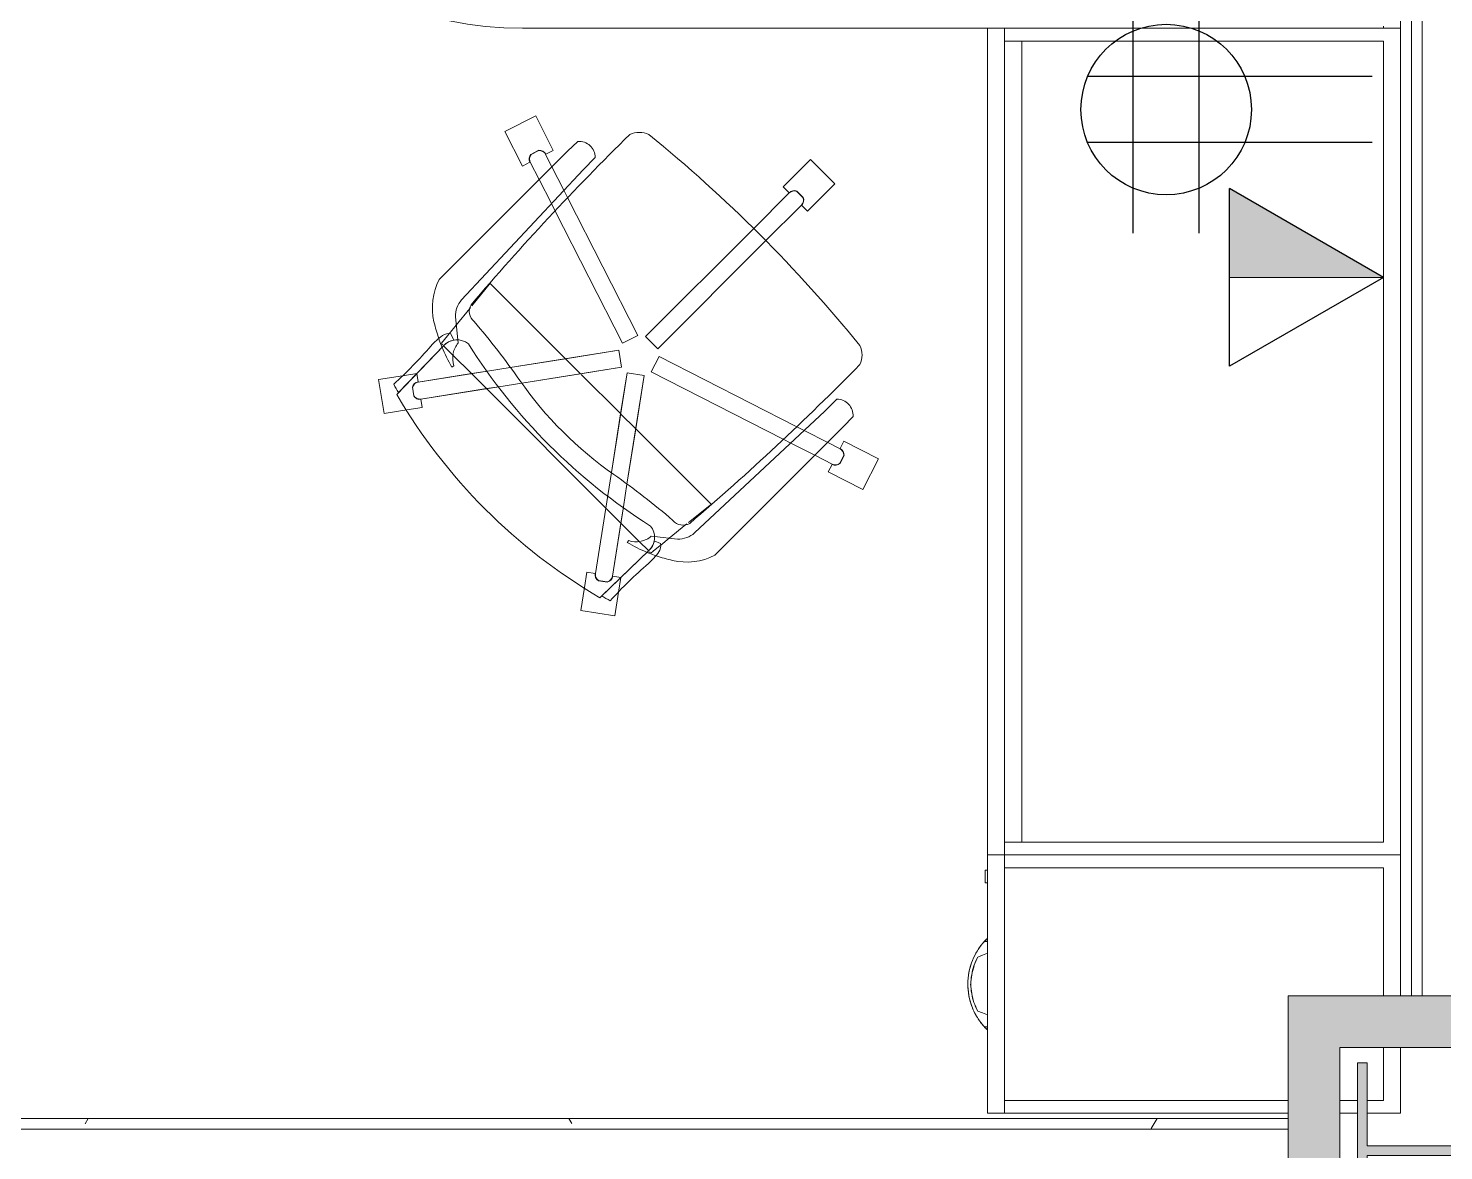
# Model space of a CAD drawing. Header units: inches. Extents: x -1180 to 2011, y -268 to 2143.
# Drawn here: x -859.7 to -777.5, y 1610.3 to 1675.5 of the extents above; entities that cross this region are included whole.
import ezdxf

# ---------------------------------------------------------------- set-up
doc = ezdxf.new("R2010")
doc.units = ezdxf.units.IN
doc.header["$MEASUREMENT"] = 0
for name, color, linetype, lineweight in [('A-ANNO-NOTE', 131, 'Continuous', 13), ('A-WALL', 113, 'Continuous', 13), ('A-WALL-PATT', 111, 'Continuous', 13), ('I-FURN', 30, 'Continuous', 9), ('I-FURN-PNLS', 30, 'Continuous', 9), ('I-WALL', 2, 'Continuous', 13), ('S-COLS', 52, 'Continuous', 13)]:
    doc.layers.add(name, color=color, linetype=linetype, lineweight=lineweight)
pattern_1 = [(0, (0, 0), (30.72, 7.68), [1.267, -21.773, 1.267, -21.773, -122.88]), (0, (0, 0), (30.72, 7.68), [-46.08, 1.267, -44.813, 1.267, -21.773, -53.76]), (0, (0, 0), (30.72, 7.68), [-115.2, 1.267, -14.093, 1.267, -37.133]), (120, (11.52, 3.84), (-22.011075, 22.7643), [1.267, -21.773, 1.267, -21.773, -122.88]), (120, (11.52, 3.84), (-22.011075, 22.7643), [-46.08, 1.267, -44.813, 1.267, -21.773, -53.76]), (120, (11.52, 3.84), (-22.011075, 22.7643), [-115.2, 1.267, -14.093, 1.267, -37.133]), (240, (15.36, 19.2), (-8.708925, -30.4443), [1.267, -21.773, 1.267, -21.773, -122.88]), (240, (15.36, 19.2), (-8.708925, -30.4443), [-46.08, 1.267, -44.813, 1.267, -21.773, -53.76]), (240, (15.36, 19.2), (-8.708925, -30.4443), [-115.2, 1.267, -14.093, 1.267, -37.133])]

# ---------------------------------------------------------------- blocks, each defined once
blk = doc.blocks.new('HP-Bearing Pile-Column - HP10X57-5580024-6TH FLOOR POWER _ SIGNAL')
at = {"layer": 'S-COLS', "lineweight": 9}
blk.add_hatch(color=7, dxfattribs=at).paths.add_polyline_path([(-5.1, 5), (-5.1, 4.435), (-0.2825, 4.435), (-0.2825, -4.435), (-5.1, -4.435), (-5.1, -5), (5.1, -5), (5.1, -4.435), (0.2825, -4.435), (0.2825, 4.435), (5.1, 4.435), (5.1, 5), (-4.9623, 5)], flags=0)
at = {"layer": 'S-COLS', "color": 8, "lineweight": 20}
for p, q in [((5.1, 5), (-5.1, 5)), ((-5.1, 5), (-5.1, 4.435)), ((5.1, 4.435), (5.1, 5)), ((-5.1, 4.435), (-0.2825, 4.435)), ((-0.2825, 4.435), (-0.2825, -4.435)), ((0.2825, -4.435), (0.2825, 4.435)), ((0.2825, 4.435), (5.1, 4.435)), ((-0.2825, -4.435), (-5.1, -4.435)), ((-5.1, -4.435), (-5.1, -5)), ((5.1, -4.435), (0.2825, -4.435)), ((5.1, -5), (5.1, -4.435)), ((-5.1, -5), (5.1, -5))]:
    blk.add_line(p, q, dxfattribs=at)
blk = doc.blocks.new('Zira Wksta 12 - Type 1-V114-6TH FLOOR POWER _ SIGNAL')
at = {"layer": 'I-FURN'}
for p, q in [((-52.013, -41.994), (-50.231, -41.086)), ((-52.013, -41.994), (-50.231, -41.086)), ((-50.231, -41.086), (-49.209, -43.091)), ((-50.231, -41.086), (-49.209, -43.091)), ((-50.991, -43.999), (-52.013, -41.994)), ((-50.991, -43.999), (-52.013, -41.994)), ((-48.386, -43.133), (-47.775, -42.563)), ((-55.839, -50.586), (-48.386, -43.133)), ((-50.046, -43.085), (-50.504, -43.319)), ((-50.046, -43.085), (-50.504, -43.319)), ((-50.493, -43.325), (-50.048, -43.098)), ((-50.493, -43.325), (-50.048, -43.098)), ((-49.655, -43.318), (-49.289, -44.036)), ((-49.655, -43.318), (-49.289, -44.036)), ((-49.209, -43.091), (-49.64, -43.31)), ((-49.209, -43.091), (-49.64, -43.31)), ((-46.768, -43.503), (-47.475, -44.21)), ((-47.475, -44.21), (-54.531, -51.764)), ((-50.561, -43.78), (-50.991, -43.999)), ((-50.561, -43.78), (-50.991, -43.999)), ((-50.032, -44.779), (-50.546, -43.772)), ((-50.032, -44.779), (-50.546, -43.772)), ((-49.289, -44.036), (-48.591, -45.405)), ((-49.289, -44.036), (-48.591, -45.405)), ((-35.858, -45.206), (-34.267, -43.615)), ((-35.858, -45.206), (-34.267, -43.615)), ((-34.267, -43.615), (-32.853, -45.029)), ((-34.267, -43.615), (-32.853, -45.029)), ((-49.318, -46.182), (-50.032, -44.779)), ((-49.318, -46.182), (-50.032, -44.779)), ((-35.517, -45.547), (-35.858, -45.206)), ((-35.517, -45.547), (-35.858, -45.206)), ((-32.853, -45.029), (-34.444, -46.62)), ((-32.853, -45.029), (-34.444, -46.62)), ((-48.591, -45.405), (-48.361, -45.856)), ((-48.591, -45.405), (-48.361, -45.856)), ((-48.361, -45.856), (-44.299, -53.83)), ((-48.361, -45.856), (-44.299, -53.83)), ((-37.604, -47.658), (-35.505, -45.559)), ((-37.604, -47.658), (-35.505, -45.559)), ((-35.063, -45.471), (-34.709, -45.824)), ((-35.063, -45.471), (-34.709, -45.824)), ((-34.697, -45.822), (-35.061, -45.459)), ((-34.697, -45.822), (-35.061, -45.459)), ((-49.098, -46.613), (-49.318, -46.182)), ((-49.098, -46.613), (-49.318, -46.182)), ((-45.19, -54.284), (-49.098, -46.613)), ((-45.19, -54.284), (-49.098, -46.613)), ((-34.798, -46.266), (-36.897, -48.366)), ((-34.798, -46.266), (-36.897, -48.366)), ((-34.444, -46.62), (-34.786, -46.278)), ((-34.444, -46.62), (-34.786, -46.278)), ((-43.847, -53.902), (-37.604, -47.658)), ((-43.847, -53.902), (-37.604, -47.658)), ((-36.897, -48.366), (-43.14, -54.609)), ((-36.897, -48.366), (-43.14, -54.609)), ((-53.941, -52.12), (-52.927, -50.867)), ((-52.927, -50.867), (-52.879, -50.808)), ((-52.876, -50.811), (-48.503, -55.184)), ((-54.842, -53.233), (-54.058, -52.265)), ((-54.058, -52.265), (-54.01, -52.205)), ((-55.248, -53.734), (-54.842, -53.233)), ((-54.894, -52.75), (-54.75, -54.098)), ((-55.711, -54.305), (-55.605, -54.174)), ((-55.598, -54.166), (-55.277, -53.769)), ((-55.158, -53.744), (-54.99, -54.106)), ((-54.75, -54.098), (-54.734, -54.257)), ((-44.299, -53.83), (-45.19, -54.284)), ((-44.299, -53.83), (-45.19, -54.284)), ((-43.14, -54.609), (-43.847, -53.902)), ((-43.14, -54.609), (-43.847, -53.902)), ((-58.298, -57.263), (-55.563, -54.413)), ((-55.563, -54.413), (-58.195, -57.155)), ((-55.629, -54.387), (-55.681, -54.335)), ((-55.033, -54.983), (-55.569, -54.447)), ((-53.967, -56.049), (-55.033, -54.983)), ((-51.71, -55.691), (-45.397, -54.692)), ((-48.503, -55.184), (-45.397, -54.692)), ((-45.397, -54.692), (-45.241, -55.679)), ((-45.397, -54.692), (-45.241, -55.679)), ((-43.522, -55.951), (-43.068, -55.06)), ((-43.522, -55.951), (-43.068, -55.06)), ((-43.068, -55.06), (-35.095, -59.123)), ((-43.068, -55.06), (-35.095, -59.123)), ((-54.986, -55.591), (-55.102, -55.672)), ((-53.02, -55.899), (-51.71, -55.691)), ((-53.02, -55.899), (-51.71, -55.691)), ((-51.71, -55.691), (-48.503, -55.184)), ((-45.241, -55.679), (-51.034, -56.597)), ((-48.503, -55.184), (-47.629, -56.058)), ((-45.241, -55.679), (-47.629, -56.058)), ((-59.35, -56.395), (-57.972, -56.177)), ((-59.35, -56.395), (-57.972, -56.177)), ((-59.037, -58.371), (-59.35, -56.395)), ((-59.037, -58.371), (-59.35, -56.395)), ((-57.972, -56.177), (-57.128, -56.043)), ((-57.972, -56.177), (-57.128, -56.043)), ((-57.128, -56.044), (-57.052, -56.52)), ((-57.128, -56.044), (-57.052, -56.52)), ((-57.05, -56.537), (-53.02, -55.899)), ((-57.05, -56.537), (-53.967, -56.049)), ((-53.967, -56.049), (-53.02, -55.899)), ((-53.093, -56.923), (-53.967, -56.049)), ((-51.034, -56.597), (-52.373, -56.809)), ((-51.034, -56.597), (-52.373, -56.809)), ((-47.629, -56.058), (-51.034, -56.597)), ((-47.593, -56.094), (-45.332, -58.354)), ((-45.835, -61.796), (-44.917, -56.003)), ((-45.296, -58.391), (-44.917, -56.003)), ((-43.93, -56.159), (-44.93, -62.472)), ((-44.917, -56.003), (-43.93, -56.159)), ((-44.917, -56.003), (-43.93, -56.159)), ((-43.93, -56.159), (-44.422, -59.265)), ((-35.851, -59.86), (-43.522, -55.951)), ((-35.851, -59.86), (-43.522, -55.951)), ((-57.392, -56.837), (-57.312, -57.345)), ((-57.392, -56.837), (-57.312, -57.345)), ((-57.303, -57.337), (-57.381, -56.843)), ((-57.303, -57.337), (-57.381, -56.843)), ((-52.373, -56.809), (-56.893, -57.525)), ((-53.093, -56.923), (-56.893, -57.525)), ((-52.373, -56.809), (-53.093, -56.923)), ((-46.161, -63.855), (-53.093, -56.923)), ((-33.448, -58.237), (-32.741, -57.53)), ((-57.709, -58.16), (-59.037, -58.371)), ((-57.709, -58.16), (-59.037, -58.371)), ((-56.815, -58.019), (-57.709, -58.16)), ((-56.815, -58.019), (-57.709, -58.16)), ((-56.891, -57.542), (-56.815, -58.019)), ((-56.891, -57.542), (-56.815, -58.019)), ((-41.002, -65.293), (-33.448, -58.237)), ((-45.835, -61.796), (-45.296, -58.391)), ((-45.296, -58.391), (-44.422, -59.265)), ((-32.372, -59.148), (-39.824, -66.601)), ((-35.095, -59.123), (-34.643, -59.353)), ((-35.095, -59.123), (-34.643, -59.353)), ((-31.802, -58.537), (-32.372, -59.148)), ((-44.422, -59.265), (-44.93, -62.472)), ((-44.422, -59.265), (-40.049, -63.638)), ((-35.421, -60.079), (-35.851, -59.86)), ((-35.421, -60.079), (-35.851, -59.86)), ((-34.643, -59.353), (-33.274, -60.051)), ((-34.643, -59.353), (-33.274, -60.051)), ((-32.549, -60.401), (-32.329, -59.971)), ((-32.549, -60.401), (-32.329, -59.971)), ((-32.329, -59.971), (-30.325, -60.992)), ((-32.329, -59.971), (-30.325, -60.992)), ((-34.018, -60.794), (-35.421, -60.079)), ((-34.018, -60.794), (-35.421, -60.079)), ((-33.01, -61.308), (-34.018, -60.794)), ((-33.01, -61.308), (-34.018, -60.794)), ((-33.274, -60.051), (-32.556, -60.416)), ((-33.274, -60.051), (-32.556, -60.416)), ((-32.336, -60.809), (-32.563, -61.255)), ((-32.336, -60.809), (-32.563, -61.255)), ((-32.557, -61.266), (-32.323, -60.808)), ((-32.557, -61.266), (-32.323, -60.808)), ((-33.237, -61.753), (-33.018, -61.323)), ((-33.237, -61.753), (-33.018, -61.323)), ((-30.325, -60.992), (-31.233, -62.774)), ((-30.325, -60.992), (-31.233, -62.774)), ((-46.047, -63.134), (-45.835, -61.796)), ((-46.047, -63.134), (-45.835, -61.796)), ((-31.233, -62.774), (-33.237, -61.753)), ((-31.233, -62.774), (-33.237, -61.753)), ((-46.763, -67.655), (-46.047, -63.134)), ((-46.161, -63.855), (-46.047, -63.134)), ((-44.93, -62.472), (-45.137, -63.781)), ((-44.93, -62.472), (-45.137, -63.781)), ((-46.763, -67.655), (-46.161, -63.855)), ((-45.287, -64.729), (-46.161, -63.855)), ((-45.137, -63.781), (-45.775, -67.812)), ((-45.137, -63.781), (-45.287, -64.729)), ((-40.105, -63.688), (-41.358, -64.703)), ((-40.046, -63.641), (-40.105, -63.688)), ((-45.287, -64.729), (-45.775, -67.812)), ((-44.221, -65.795), (-45.287, -64.729)), ((-41.503, -64.82), (-42.471, -65.604)), ((-41.444, -64.772), (-41.503, -64.82)), ((-44.911, -65.864), (-44.829, -65.748)), ((-43.495, -65.495), (-43.337, -65.512)), ((-43.344, -65.751), (-42.982, -65.92)), ((-43.337, -65.512), (-41.988, -65.655)), ((-42.471, -65.604), (-42.972, -66.01)), ((-43.651, -66.325), (-46.501, -69.06)), ((-46.394, -68.957), (-43.651, -66.325)), ((-43.686, -66.33), (-44.221, -65.795)), ((-43.573, -66.443), (-43.625, -66.391)), ((-43.412, -66.366), (-43.543, -66.473)), ((-43.008, -66.039), (-43.404, -66.36)), ((-47.399, -68.471), (-47.257, -67.577)), ((-47.399, -68.471), (-47.257, -67.577)), ((-47.257, -67.577), (-46.78, -67.652)), ((-47.257, -67.577), (-46.78, -67.652)), ((-46.583, -68.074), (-46.075, -68.154)), ((-46.583, -68.074), (-46.075, -68.154)), ((-46.081, -68.143), (-46.575, -68.065)), ((-46.081, -68.143), (-46.575, -68.065)), ((-45.759, -67.814), (-45.282, -67.89)), ((-45.759, -67.814), (-45.282, -67.89)), ((-45.281, -67.89), (-45.415, -68.734)), ((-45.281, -67.89), (-45.415, -68.734)), ((-47.609, -69.799), (-47.399, -68.471)), ((-47.609, -69.799), (-47.399, -68.471)), ((-45.415, -68.734), (-45.633, -70.112)), ((-45.415, -68.734), (-45.633, -70.112)), ((-45.633, -70.112), (-47.609, -69.799)), ((-45.633, -70.112), (-47.609, -69.799)), ((-24.173, -89.02), (-24, -89.02)), ((-24.173, -89.02), (-24, -89.02)), ((-24.173, -89.02), (-24, -89.02)), ((-24, -89.013), (-24.167, -89.013)), ((-24, -89.013), (-24.167, -89.013)), ((-24, -89.013), (-24.167, -89.013)), ((-24, -88.859), (-24, -88.843)), ((-24, -88.843), (-24, -88.846)), ((-24, -88.896), (-24, -88.843)), ((-24, -88.843), (-24, -88.886)), ((-24, -88.859), (-24, -88.843)), ((-24, -88.843), (-24, -88.886)), ((-24, -88.846), (-24, -88.886)), ((-24, -88.896), (-24, -88.859)), ((-24, -88.896), (-24, -88.859)), ((-24, -88.886), (-24, -88.952)), ((-24, -88.886), (-24, -88.918)), ((-24, -88.886), (-24, -88.988)), ((-24, -88.988), (-24, -88.896)), ((-24, -88.988), (-24, -88.896)), ((-24, -88.988), (-24, -88.896)), ((-24, -88.918), (-24, -88.952)), ((-24, -88.952), (-24, -88.988)), ((-24, -88.952), (-24, -88.988)), ((-24, -89.02), (-24, -88.988)), ((-24, -88.988), (-24, -89.013)), ((-24, -89.02), (-24, -88.988)), ((-24, -88.988), (-24, -89.013)), ((-24, -89.02), (-24, -88.988)), ((-24, -88.988), (-24, -89.013)), ((-24, -89.02), (-24, -89.709)), ((-24, -89.361), (-24, -89.02)), ((-24, -89.02), (-24, -89.364)), ((-24, -89.361), (-24, -89.02)), ((-24, -89.02), (-24, -89.709)), ((-24, -89.361), (-24, -89.02)), ((-24, -89.709), (-24, -89.364)), ((-24, -89.364), (-24, -89.709)), ((-24, -89.709), (-24, -89.364)), ((-24, -89.709), (-24, -89.364)), ((-24.561, -89.941), (-24.281, -89.825)), ((-24.561, -89.941), (-24.281, -89.825)), ((-24.561, -89.941), (-24.281, -89.825)), ((-24.281, -89.825), (-24, -89.709)), ((-24.281, -89.825), (-24, -89.709)), ((-24.281, -89.825), (-24, -89.709)), ((-24.281, -93.175), (-24.561, -93.059)), ((-24.281, -93.175), (-24.561, -93.059)), ((-24.281, -93.175), (-24.561, -93.059)), ((-24, -93.291), (-24.281, -93.175)), ((-24, -93.291), (-24.281, -93.175)), ((-24, -93.291), (-24.281, -93.175)), ((-24, -93.636), (-24, -93.291)), ((-24, -93.291), (-24, -93.636)), ((-24, -93.636), (-24, -93.291)), ((-24, -93.291), (-24, -93.636)), ((-24, -93.636), (-24, -93.291)), ((-24, -93.291), (-24, -93.98)), ((-24, -93.636), (-24, -93.98)), ((-24, -93.636), (-24, -93.98)), ((-24, -93.98), (-24, -93.639)), ((-24, -93.98), (-24, -93.639)), ((-24, -93.98), (-24, -93.639)), ((-24, -93.98), (-24.173, -93.98)), ((-24, -93.98), (-24.173, -93.98)), ((-24, -93.98), (-24.173, -93.98)), ((-24.167, -93.987), (-24, -93.987)), ((-24.167, -93.987), (-24, -93.987)), ((-24.167, -93.987), (-24, -93.987)), ((-24, -94.012), (-24, -93.98)), ((-24, -94.012), (-24, -93.98)), ((-24, -94.012), (-24, -93.98)), ((-24, -93.987), (-24, -94.012)), ((-24, -93.987), (-24, -94.012)), ((-24, -93.987), (-24, -94.012)), ((-24, -94.012), (-24, -94.048)), ((-24, -94.104), (-24, -94.012)), ((-24, -94.012), (-24, -94.082)), ((-24, -94.104), (-24, -94.012)), ((-24, -94.012), (-24, -94.048)), ((-24, -94.104), (-24, -94.012)), ((-24, -94.048), (-24, -94.082)), ((-24, -94.048), (-24, -94.114)), ((-24, -94.082), (-24, -94.114)), ((-24, -94.082), (-24, -94.114)), ((-24, -94.157), (-24, -94.104)), ((-24, -94.141), (-24, -94.104)), ((-24, -94.157), (-24, -94.104)), ((-24, -94.114), (-24, -94.157)), ((-24, -94.114), (-24, -94.157)), ((-24, -94.114), (-24, -94.157)), ((-24, -94.157), (-24, -94.141))]:
    blk.add_line(p, q, dxfattribs=at)
at = {"layer": 'I-FURN', "flags": 128}
for points in [[(-24, -89.709), (-24.281, -89.825), (-24.561, -89.941)], [(-24, -89.709), (-24.281, -89.825), (-24.561, -89.941)], [(-24, -89.709), (-24.281, -89.825), (-24.561, -89.941)], [(-24.561, -93.059), (-24.281, -93.175), (-24, -93.291)], [(-24.561, -93.059), (-24.281, -93.175), (-24, -93.291)], [(-24.561, -93.059), (-24.281, -93.175), (-24, -93.291)]]:
    blk.add_lwpolyline(points, dxfattribs=at)
at = {"layer": 'I-FURN'}
for centre, radius, start, end in [((62.792, -151.709), 153.519, 134.47495, 139.52132), ((-47.723, -43.518), 0.956, 0.89014, 93.10986), ((-44.209, -43.355), 1.314, 65.04325, 114.95675), ((-97.293, -108.055), 84.963, 39.14745, 50.85255), ((-50.201, -43.59), 0.407, 138.16515, 207.83485), ((-50.201, -43.59), 0.407, 138.16515, 207.83485), ((-50.184, -43.588), 0.406, 139.61986, 207), ((-50.184, -43.588), 0.406, 153.09589, 193.52397), ((-50.184, -43.588), 0.406, 139.61986, 153.09589), ((-50.017, -43.503), 0.406, 40.47603, 94.38014), ((-50.017, -43.503), 0.406, 27, 94.38014), ((-50.005, -43.49), 0.407, 26.16515, 95.83485), ((-50.005, -43.49), 0.407, 26.16515, 95.83485), ((-50.017, -43.503), 0.406, 27, 40.47603), ((-50.184, -43.588), 0.406, 193.52397, 207), ((-35.225, -45.831), 0.407, 66.16515, 135.83485), ((-35.225, -45.831), 0.407, 66.16515, 135.83485), ((-35.217, -45.847), 0.406, 67.61986, 135), ((-35.217, -45.847), 0.406, 121.52397, 135), ((-35.217, -45.847), 0.406, 81.09589, 121.52397), ((-35.217, -45.847), 0.406, 67.61986, 81.09589), ((-35.085, -45.979), 0.406, 315, 22.38014), ((-35.085, -45.979), 0.406, 315, 8.90411), ((-35.069, -45.987), 0.407, 314.16515, 23.83485), ((-35.069, -45.987), 0.407, 314.16515, 23.83485), ((-35.085, -45.979), 0.406, 8.90411, 22.38014), ((-52.596, -52.226), 3.634, 153.17893, 193.04781), ((-53.509, -52.699), 1.385, 137.80127, 182.10784), ((-53.326, -52.44), 0.763, 149.23375, 230.76625), ((-46.772, -50.876), 9.612, 193.04781, 198.99641), ((-86.254, -81.008), 42.842, 34.97666, 40.76994), ((-53.494, -56.9), 3.739, 125.09358, 139.01435), ((-46.772, -50.876), 9.612, 198.99641, 201.49061), ((-55.291, -54.343), 0.613, 77.54268, 125.09358), ((-54.803, -55.143), 1.054, 50.95537, 136.17861), ((-54.803, -55.143), 1.054, 100.20015, 136.17861), ((-76.847, -36.61), 27.198, 312.48818, 319.01435), ((-46.772, -50.876), 9.612, 201.63933, 202.07299), ((-46.772, -50.876), 9.612, 202.2631, 209.93341), ((-53.671, -55.165), 1.382, 169.01874, 197.94966), ((-53.671, -55.165), 1.382, 140.08783, 167.4248), ((-25.52, -36.282), 33.832, 212.22846, 237.77154), ((-32.593, -54.971), 1.314, 335.04325, 24.95675), ((-140.947, 52.03), 153.519, 310.47868, 315.52505), ((-29.596, -40.361), 33.165, 209.44776, 210.42343), ((-56.995, -56.923), 0.407, 98.16515, 167.83485), ((-56.995, -56.923), 0.407, 98.16515, 167.83485), ((-56.986, -56.938), 0.406, 99, 166.38014), ((-56.986, -56.938), 0.406, 99, 166.38014), ((-32.965, -43.727), 22.194, 214.97666, 235.02334), ((-29.906, -40.669), 32.885, 210.30403, 239.69254), ((-56.96, -57.141), 0.407, 210.16515, 279.83485), ((-56.96, -57.141), 0.407, 210.16515, 279.83485), ((-56.957, -57.124), 0.406, 211.61986, 252.04795), ((-56.957, -57.124), 0.406, 211.61986, 279), ((-56.957, -57.124), 0.406, 252.04795, 279), ((-32.756, -58.485), 0.956, 356.89014, 89.10986), ((-32.741, -60.778), 0.406, 30.34108, 63), ((-32.741, -60.778), 0.406, 355.61986, 63), ((-32.728, -60.766), 0.407, 354.16515, 63.83485), ((-32.728, -60.766), 0.407, 354.16515, 63.83485), ((-32.741, -60.778), 0.406, 355.61986, 30.34108), ((-32.828, -60.963), 0.407, 242.16515, 311.83485), ((-32.828, -60.963), 0.407, 242.16515, 311.83485), ((-32.826, -60.946), 0.406, 243, 310.38014), ((-32.826, -60.946), 0.406, 243, 296.90411), ((-32.826, -60.946), 0.406, 296.90411, 310.38014), ((-70.246, -97.016), 42.842, 49.23006, 55.02334), ((-44.381, -65.565), 1.054, 313.82139, 39.04463), ((-41.678, -64.088), 0.763, 219.23375, 300.76625), ((-44.403, -64.433), 1.382, 252.05034, 280.98126), ((-44.403, -64.433), 1.382, 282.5752, 309.91217), ((-44.381, -65.565), 1.054, 313.82139, 349.79985), ((-41.937, -64.271), 1.385, 267.89216, 312.19873), ((-40.114, -57.534), 9.612, 240.06659, 247.7369), ((-40.114, -57.534), 9.612, 247.92701, 248.36067), ((-46.139, -64.255), 3.739, 310.98565, 324.90642), ((-40.114, -57.534), 9.612, 248.50939, 251.00359), ((-43.581, -66.052), 0.613, 324.90642, 12.45732), ((-25.848, -87.609), 27.198, 130.98565, 137.51182), ((-40.114, -57.534), 9.612, 251.00359, 256.95219), ((-41.464, -63.358), 3.634, 256.95219, 296.82107), ((-46.379, -67.722), 0.407, 170.16515, 239.83485), ((-46.379, -67.722), 0.407, 170.16515, 239.83485), ((-46.362, -67.719), 0.406, 171, 211.42808), ((-46.362, -67.719), 0.406, 171, 238.38014), ((-46.362, -67.719), 0.406, 211.42808, 238.38014), ((-46.177, -67.748), 0.406, 283.61986, 351), ((-46.177, -67.748), 0.406, 283.61986, 351), ((-46.161, -67.756), 0.407, 282.16515, 351.83485), ((-46.161, -67.756), 0.407, 282.16515, 351.83485), ((-29.599, -40.358), 33.165, 239.57657, 240.55224), ((-21.447, -91.5), 3.685, 137.02895, 137.70289), ((-21.447, -91.5), 3.685, 137.02895, 137.70289), ((-21.447, -91.5), 3.685, 137.02895, 137.70289), ((-21.447, -91.5), 3.685, 137.03852, 137.56704), ((-21.447, -91.5), 3.685, 137.03852, 137.56704), ((-21.447, -91.5), 3.685, 137.03852, 137.56704), ((-21.447, -91.5), 3.685, 222.29711, 222.97105), ((-21.447, -91.5), 3.685, 222.29711, 222.97105), ((-21.447, -91.5), 3.685, 222.29711, 222.97105), ((-21.447, -91.5), 3.685, 222.43296, 222.96148), ((-21.447, -91.5), 3.685, 222.43296, 222.96148), ((-21.447, -91.5), 3.685, 222.43296, 222.96148)]:
    blk.add_arc(centre, radius, start, end, dxfattribs=at)
for points, knots in [([(-24.173, -93.98), (-24.325, -93.813), (-24.599, -93.45), (-24.903, -92.839), (-25.09, -92.181), (-25.174, -91.273), (-25.004, -90.364), (-24.598, -89.55), (-24.325, -89.187), (-24.173, -89.02)], [0, 0, 0, 0, 0.125, 0.25, 0.375, 0.5, 0.75, 0.875, 1, 1, 1, 1]), ([(-25.132, -91.5), (-25.132, -91.046), (-25.004, -90.364), (-24.598, -89.55), (-24.325, -89.187), (-24.173, -89.02)], [0.5, 0.5, 0.5, 0.5, 0.75, 0.875, 1, 1, 1, 1]), ([(-24.173, -93.98), (-24.325, -93.813), (-24.599, -93.45), (-24.903, -92.839), (-25.09, -92.181), (-25.174, -91.273), (-25.004, -90.364), (-24.598, -89.55), (-24.325, -89.187), (-24.173, -89.02)], [0, 0, 0, 0, 0.125, 0.25, 0.375, 0.5, 0.75, 0.875, 1, 1, 1, 1]), ([(-24, -88.843), (-24.001, -88.843), (-24.002, -88.844), (-24.004, -88.847), (-24.007, -88.849), (-24.009, -88.851), (-24.012, -88.855), (-24.016, -88.858), (-24.019, -88.861), (-24.023, -88.865), (-24.027, -88.869), (-24.032, -88.873), (-24.041, -88.882), (-24.048, -88.89), (-24.055, -88.896)], [0, 0, 0, 0, 0.125, 0.1875, 0.25, 0.3125, 0.375, 0.4375, 0.5, 0.5625, 0.625, 0.6875, 0.75, 1, 1, 1, 1]), ([(-24, -88.843), (-24.001, -88.843), (-24.002, -88.844), (-24.004, -88.847), (-24.007, -88.849), (-24.009, -88.851), (-24.012, -88.855), (-24.016, -88.858), (-24.019, -88.861), (-24.023, -88.865), (-24.027, -88.869), (-24.032, -88.873), (-24.041, -88.882), (-24.048, -88.89), (-24.055, -88.896)], [0, 0, 0, 0, 0.125, 0.1875, 0.25, 0.3125, 0.375, 0.4375, 0.5, 0.5625, 0.625, 0.6875, 0.75, 1, 1, 1, 1]), ([(-24, -88.843), (-24.001, -88.843), (-24.002, -88.844), (-24.004, -88.847), (-24.007, -88.849), (-24.009, -88.851), (-24.012, -88.855), (-24.016, -88.858), (-24.019, -88.861), (-24.023, -88.865), (-24.027, -88.869), (-24.032, -88.873), (-24.041, -88.882), (-24.048, -88.89), (-24.055, -88.896)], [0, 0, 0, 0, 0.125, 0.1875, 0.25, 0.3125, 0.375, 0.4375, 0.5, 0.5625, 0.625, 0.6875, 0.75, 1, 1, 1, 1]), ([(-24.045, -88.886), (-24.039, -88.881), (-24.031, -88.873), (-24.021, -88.863), (-24.016, -88.858), (-24.012, -88.854), (-24.009, -88.851), (-24.007, -88.849), (-24.004, -88.847), (-24.003, -88.845), (-24.001, -88.844), (-24, -88.843), (-24, -88.843)], [0, 0, 0, 0, 0.25, 0.375, 0.5, 0.5625, 0.625, 0.6875, 0.75, 0.8125, 0.875, 1, 1, 1, 1]), ([(-24.045, -88.886), (-24.039, -88.881), (-24.031, -88.873), (-24.021, -88.863), (-24.016, -88.858), (-24.012, -88.854), (-24.009, -88.851), (-24.007, -88.849), (-24.004, -88.847), (-24.003, -88.845), (-24.001, -88.844), (-24, -88.843), (-24, -88.843)], [0, 0, 0, 0, 0.25, 0.375, 0.5, 0.5625, 0.625, 0.6875, 0.75, 0.8125, 0.875, 1, 1, 1, 1]), ([(-24.045, -88.886), (-24.039, -88.881), (-24.031, -88.873), (-24.021, -88.863), (-24.016, -88.858), (-24.012, -88.854), (-24.009, -88.851), (-24.007, -88.849), (-24.004, -88.847), (-24.003, -88.845), (-24.001, -88.844), (-24, -88.843), (-24, -88.843)], [0, 0, 0, 0, 0.25, 0.375, 0.5, 0.5625, 0.625, 0.6875, 0.75, 0.8125, 0.875, 1, 1, 1, 1]), ([(-24.945, -90.34), (-24.973, -90.425), (-25.009, -90.551), (-25.04, -90.679), (-25.049, -90.72)], [0.28408999, 0.28408999, 0.28408999, 0.28408999, 0.33333333, 0.35626869, 0.35626869, 0.35626869, 0.35626869]), ([(-24.945, -90.34), (-24.973, -90.425), (-25.009, -90.551), (-25.04, -90.679), (-25.049, -90.72)], [0.28408999, 0.28408999, 0.28408999, 0.28408999, 0.33333333, 0.35626869, 0.35626869, 0.35626869, 0.35626869]), ([(-24.945, -90.34), (-24.973, -90.425), (-25.009, -90.551), (-25.04, -90.679), (-25.049, -90.72)], [0.28408999, 0.28408999, 0.28408999, 0.28408999, 0.33333333, 0.35626869, 0.35626869, 0.35626869, 0.35626869]), ([(-24.561, -89.941), (-24.732, -90.259), (-24.91, -90.778), (-24.955, -91.319), (-24.955, -91.5)], [0, 0, 0, 0, 0.3333333, 0.5, 0.5, 0.5, 0.5]), ([(-24.672, -89.717), (-24.727, -89.817), (-24.79, -89.945), (-24.846, -90.076), (-24.856, -90.102)], [0.15929421, 0.15929421, 0.15929421, 0.15929421, 0.22222222, 0.23760808, 0.23760808, 0.23760808, 0.23760808]), ([(-24.672, -89.717), (-24.727, -89.817), (-24.79, -89.945), (-24.846, -90.076), (-24.856, -90.102)], [0.15929421, 0.15929421, 0.15929421, 0.15929421, 0.22222222, 0.23760808, 0.23760808, 0.23760808, 0.23760808]), ([(-24.672, -89.717), (-24.727, -89.817), (-24.79, -89.945), (-24.846, -90.076), (-24.856, -90.102)], [0.15929421, 0.15929421, 0.15929421, 0.15929421, 0.22222222, 0.23760808, 0.23760808, 0.23760808, 0.23760808]), ([(-25.096, -90.982), (-25.106, -91.054), (-25.12, -91.181), (-25.127, -91.308), (-25.128, -91.364)], [0.40506916, 0.40506916, 0.40506916, 0.40506916, 0.44444444, 0.47528072, 0.47528072, 0.47528072, 0.47528072]), ([(-25.096, -90.982), (-25.106, -91.054), (-25.12, -91.181), (-25.127, -91.308), (-25.128, -91.364)], [0.40506916, 0.40506916, 0.40506916, 0.40506916, 0.44444444, 0.47528072, 0.47528072, 0.47528072, 0.47528072]), ([(-25.096, -90.982), (-25.106, -91.054), (-25.12, -91.181), (-25.127, -91.308), (-25.128, -91.364)], [0.40506916, 0.40506916, 0.40506916, 0.40506916, 0.44444444, 0.47528072, 0.47528072, 0.47528072, 0.47528072]), ([(-24.955, -91.5), (-24.955, -91.681), (-24.91, -92.223), (-24.732, -92.742), (-24.561, -93.059)], [0.5, 0.5, 0.5, 0.5, 0.6666667, 1, 1, 1, 1]), ([(-25.049, -92.28), (-25.04, -92.321), (-25.009, -92.448), (-24.976, -92.577), (-24.951, -92.663)], [0.6437238, 0.6437238, 0.6437238, 0.6437238, 0.66666667, 0.71588521, 0.71588521, 0.71588521, 0.71588521]), ([(-25.049, -92.28), (-25.04, -92.321), (-25.009, -92.448), (-24.976, -92.577), (-24.951, -92.663)], [0.6437238, 0.6437238, 0.6437238, 0.6437238, 0.66666667, 0.71588521, 0.71588521, 0.71588521, 0.71588521]), ([(-25.049, -92.28), (-25.04, -92.321), (-25.009, -92.448), (-24.976, -92.577), (-24.951, -92.663)], [0.6437238, 0.6437238, 0.6437238, 0.6437238, 0.66666667, 0.71588521, 0.71588521, 0.71588521, 0.71588521]), ([(-24.857, -92.898), (-24.808, -93.017), (-24.751, -93.149), (-24.678, -93.27), (-24.671, -93.282)], [0.76237976, 0.76237976, 0.76237976, 0.76237976, 0.83333333, 0.84063549, 0.84063549, 0.84063549, 0.84063549]), ([(-24.857, -92.898), (-24.808, -93.017), (-24.751, -93.149), (-24.678, -93.27), (-24.671, -93.282)], [0.76237976, 0.76237976, 0.76237976, 0.76237976, 0.83333333, 0.84063549, 0.84063549, 0.84063549, 0.84063549]), ([(-24.857, -92.898), (-24.808, -93.017), (-24.751, -93.149), (-24.678, -93.27), (-24.671, -93.282)], [0.76237976, 0.76237976, 0.76237976, 0.76237976, 0.83333333, 0.84063549, 0.84063549, 0.84063549, 0.84063549]), ([(-24.055, -94.104), (-24.048, -94.11), (-24.039, -94.119), (-24.029, -94.129), (-24.023, -94.135), (-24.019, -94.139), (-24.016, -94.142), (-24.012, -94.145), (-24.009, -94.149), (-24.007, -94.151), (-24.004, -94.153), (-24.002, -94.156), (-24.001, -94.157), (-24, -94.157)], [0, 0, 0, 0, 0.25, 0.375, 0.4375, 0.5, 0.5625, 0.625, 0.6875, 0.75, 0.8125, 0.875, 1, 1, 1, 1]), ([(-24.055, -94.104), (-24.048, -94.11), (-24.039, -94.119), (-24.029, -94.129), (-24.023, -94.135), (-24.019, -94.139), (-24.016, -94.142), (-24.012, -94.145), (-24.009, -94.149), (-24.007, -94.151), (-24.004, -94.153), (-24.002, -94.156), (-24.001, -94.157), (-24, -94.157)], [0, 0, 0, 0, 0.25, 0.375, 0.4375, 0.5, 0.5625, 0.625, 0.6875, 0.75, 0.8125, 0.875, 1, 1, 1, 1]), ([(-24.055, -94.104), (-24.048, -94.11), (-24.039, -94.119), (-24.029, -94.129), (-24.023, -94.135), (-24.019, -94.139), (-24.016, -94.142), (-24.012, -94.145), (-24.009, -94.149), (-24.007, -94.151), (-24.004, -94.153), (-24.002, -94.156), (-24.001, -94.157), (-24, -94.157)], [0, 0, 0, 0, 0.25, 0.375, 0.4375, 0.5, 0.5625, 0.625, 0.6875, 0.75, 0.8125, 0.875, 1, 1, 1, 1]), ([(-24, -94.157), (-24, -94.157), (-24.001, -94.156), (-24.003, -94.155), (-24.004, -94.153), (-24.007, -94.151), (-24.009, -94.149), (-24.012, -94.146), (-24.015, -94.143), (-24.018, -94.14), (-24.021, -94.137), (-24.025, -94.133), (-24.032, -94.126), (-24.039, -94.119), (-24.045, -94.114)], [0, 0, 0, 0, 0.125, 0.1875, 0.25, 0.3125, 0.375, 0.4375, 0.5, 0.5625, 0.625, 0.6875, 0.75, 1, 1, 1, 1]), ([(-24, -94.157), (-24, -94.157), (-24.001, -94.156), (-24.003, -94.155), (-24.004, -94.153), (-24.007, -94.151), (-24.009, -94.149), (-24.012, -94.146), (-24.015, -94.143), (-24.018, -94.14), (-24.021, -94.137), (-24.025, -94.133), (-24.032, -94.126), (-24.039, -94.119), (-24.045, -94.114)], [0, 0, 0, 0, 0.125, 0.1875, 0.25, 0.3125, 0.375, 0.4375, 0.5, 0.5625, 0.625, 0.6875, 0.75, 1, 1, 1, 1]), ([(-24, -94.157), (-24, -94.157), (-24.001, -94.156), (-24.003, -94.155), (-24.004, -94.153), (-24.007, -94.151), (-24.009, -94.149), (-24.012, -94.146), (-24.015, -94.143), (-24.018, -94.14), (-24.021, -94.137), (-24.025, -94.133), (-24.032, -94.126), (-24.039, -94.119), (-24.045, -94.114)], [0, 0, 0, 0, 0.125, 0.1875, 0.25, 0.3125, 0.375, 0.4375, 0.5, 0.5625, 0.625, 0.6875, 0.75, 1, 1, 1, 1])]:
    blk.add_open_spline(points, degree=3, knots=knots, dxfattribs=at)
for points in [[(-24.586, -89.569), (-24.616, -89.618), (-24.644, -89.667), (-24.672, -89.717)], [(-24.586, -89.569), (-24.616, -89.618), (-24.644, -89.667), (-24.672, -89.717)], [(-24.586, -89.569), (-24.616, -89.618), (-24.644, -89.667), (-24.672, -89.717)], [(-24.167, -89.013), (-24.303, -89.162), (-24.427, -89.322), (-24.537, -89.492)], [(-24.167, -89.013), (-24.303, -89.162), (-24.427, -89.322), (-24.537, -89.492)], [(-24.167, -89.013), (-24.303, -89.162), (-24.427, -89.322), (-24.537, -89.492)], [(-24.055, -88.896), (-24.069, -88.911), (-24.099, -88.941), (-24.129, -88.972), (-24.144, -88.988)], [(-24.055, -88.896), (-24.069, -88.911), (-24.099, -88.941), (-24.129, -88.972), (-24.144, -88.988)], [(-24.055, -88.896), (-24.069, -88.911), (-24.099, -88.941), (-24.129, -88.972), (-24.144, -88.988)], [(-24.143, -88.988), (-24.132, -88.976), (-24.11, -88.953), (-24.077, -88.918), (-24.055, -88.897), (-24.045, -88.886)], [(-24.143, -88.988), (-24.132, -88.976), (-24.11, -88.953), (-24.077, -88.918), (-24.055, -88.897), (-24.045, -88.886)], [(-24.143, -88.988), (-24.132, -88.976), (-24.11, -88.953), (-24.077, -88.918), (-24.055, -88.897), (-24.045, -88.886)], [(-24.561, -89.941), (-24.732, -90.259), (-24.969, -90.951), (-24.969, -92.05), (-24.732, -92.742), (-24.561, -93.059)], [(-24.561, -89.941), (-24.732, -90.259), (-24.969, -90.951), (-24.969, -92.05), (-24.732, -92.742), (-24.561, -93.059)], [(-24.894, -90.198), (-24.912, -90.245), (-24.929, -90.292), (-24.944, -90.34)], [(-24.894, -90.198), (-24.912, -90.245), (-24.929, -90.292), (-24.944, -90.34)], [(-24.894, -90.198), (-24.912, -90.245), (-24.929, -90.292), (-24.944, -90.34)], [(-24.856, -90.102), (-24.867, -90.127), (-24.877, -90.153), (-24.887, -90.179)], [(-24.856, -90.102), (-24.867, -90.127), (-24.877, -90.153), (-24.887, -90.179)], [(-24.856, -90.102), (-24.867, -90.127), (-24.877, -90.153), (-24.887, -90.179)], [(-24.778, -90.436), (-24.719, -90.266), (-24.647, -90.1), (-24.561, -89.941)], [(-24.778, -90.436), (-24.719, -90.266), (-24.647, -90.1), (-24.561, -89.941)], [(-24.778, -90.436), (-24.719, -90.266), (-24.647, -90.1), (-24.561, -89.941)], [(-25.075, -90.856), (-25.083, -90.898), (-25.09, -90.94), (-25.096, -90.983)], [(-25.075, -90.856), (-25.083, -90.898), (-25.09, -90.94), (-25.096, -90.983)], [(-25.075, -90.856), (-25.083, -90.898), (-25.09, -90.94), (-25.096, -90.983)], [(-25.049, -90.72), (-25.056, -90.756), (-25.064, -90.793), (-25.071, -90.829)], [(-25.049, -90.72), (-25.056, -90.756), (-25.064, -90.793), (-25.071, -90.829)], [(-25.049, -90.72), (-25.056, -90.756), (-25.064, -90.793), (-25.071, -90.829)], [(-24.955, -91.5), (-24.955, -91.319), (-24.949, -91.136), (-24.91, -90.961)], [(-24.955, -91.5), (-24.955, -91.319), (-24.949, -91.136), (-24.91, -90.961)], [(-24.955, -91.5), (-24.955, -91.319), (-24.949, -91.136), (-24.91, -90.961)], [(-24.91, -90.961), (-24.881, -90.783), (-24.822, -90.613), (-24.757, -90.445)], [(-24.91, -90.961), (-24.881, -90.783), (-24.822, -90.613), (-24.757, -90.445)], [(-24.91, -90.961), (-24.881, -90.783), (-24.822, -90.613), (-24.757, -90.445)], [(-25.069, -92.177), (-25.111, -91.954), (-25.134, -91.726), (-25.132, -91.5)], [(-25.129, -91.365), (-25.133, -91.455), (-25.132, -91.545), (-25.127, -91.634)], [(-25.129, -91.365), (-25.133, -91.455), (-25.132, -91.545), (-25.127, -91.634)], [(-25.129, -91.365), (-25.133, -91.455), (-25.132, -91.545), (-25.127, -91.634)], [(-25.129, -91.649), (-25.124, -91.772), (-25.111, -91.894), (-25.092, -92.016)], [(-25.129, -91.649), (-25.124, -91.772), (-25.111, -91.894), (-25.092, -92.016)], [(-25.129, -91.649), (-25.124, -91.772), (-25.111, -91.894), (-25.092, -92.016)], [(-25.095, -92.017), (-25.089, -92.06), (-25.082, -92.102), (-25.075, -92.144)], [(-25.095, -92.017), (-25.089, -92.06), (-25.082, -92.102), (-25.075, -92.144)], [(-25.095, -92.017), (-25.089, -92.06), (-25.082, -92.102), (-25.075, -92.144)], [(-24.91, -92.039), (-24.94, -91.861), (-24.965, -91.678), (-24.971, -91.496)], [(-24.91, -92.039), (-24.94, -91.861), (-24.965, -91.678), (-24.971, -91.496)], [(-24.91, -92.039), (-24.94, -91.861), (-24.965, -91.678), (-24.971, -91.496)], [(-24.778, -92.564), (-24.836, -92.393), (-24.875, -92.218), (-24.91, -92.039)], [(-24.778, -92.564), (-24.836, -92.393), (-24.875, -92.218), (-24.91, -92.039)], [(-24.778, -92.564), (-24.836, -92.393), (-24.875, -92.218), (-24.91, -92.039)], [(-25.07, -92.17), (-25.064, -92.207), (-25.056, -92.243), (-25.048, -92.28)], [(-25.07, -92.17), (-25.064, -92.207), (-25.056, -92.243), (-25.048, -92.28)], [(-25.07, -92.17), (-25.064, -92.207), (-25.056, -92.243), (-25.048, -92.28)], [(-24.173, -93.98), (-24.325, -93.813), (-24.599, -93.45), (-24.903, -92.839), (-25.027, -92.401), (-25.069, -92.177)], [(-24.945, -92.66), (-24.929, -92.708), (-24.913, -92.755), (-24.896, -92.803)], [(-24.945, -92.66), (-24.929, -92.708), (-24.913, -92.755), (-24.896, -92.803)], [(-24.945, -92.66), (-24.929, -92.708), (-24.913, -92.755), (-24.896, -92.803)], [(-24.887, -92.821), (-24.877, -92.847), (-24.867, -92.872), (-24.857, -92.898)], [(-24.887, -92.821), (-24.877, -92.847), (-24.867, -92.872), (-24.857, -92.898)], [(-24.887, -92.821), (-24.877, -92.847), (-24.867, -92.872), (-24.857, -92.898)], [(-24.561, -93.059), (-24.647, -92.9), (-24.719, -92.734), (-24.778, -92.564)], [(-24.561, -93.059), (-24.647, -92.9), (-24.719, -92.734), (-24.778, -92.564)], [(-24.561, -93.059), (-24.647, -92.9), (-24.719, -92.734), (-24.778, -92.564)], [(-24.672, -93.283), (-24.645, -93.333), (-24.614, -93.381), (-24.582, -93.428)], [(-24.672, -93.283), (-24.645, -93.333), (-24.614, -93.381), (-24.582, -93.428)], [(-24.672, -93.283), (-24.645, -93.333), (-24.614, -93.381), (-24.582, -93.428)], [(-24.537, -93.508), (-24.427, -93.678), (-24.303, -93.838), (-24.167, -93.987)], [(-24.537, -93.508), (-24.427, -93.678), (-24.303, -93.838), (-24.167, -93.987)], [(-24.537, -93.508), (-24.427, -93.678), (-24.303, -93.838), (-24.167, -93.987)], [(-24.144, -94.012), (-24.129, -94.028), (-24.099, -94.059), (-24.069, -94.089), (-24.055, -94.104)], [(-24.144, -94.012), (-24.129, -94.028), (-24.099, -94.059), (-24.069, -94.089), (-24.055, -94.104)], [(-24.144, -94.012), (-24.129, -94.028), (-24.099, -94.059), (-24.069, -94.089), (-24.055, -94.104)], [(-24.045, -94.114), (-24.055, -94.103), (-24.077, -94.082), (-24.11, -94.047), (-24.132, -94.024), (-24.143, -94.012)], [(-24.045, -94.114), (-24.055, -94.103), (-24.077, -94.082), (-24.11, -94.047), (-24.132, -94.024), (-24.143, -94.012)], [(-24.045, -94.114), (-24.055, -94.103), (-24.077, -94.082), (-24.11, -94.047), (-24.132, -94.024), (-24.143, -94.012)]]:
    blk.add_open_spline(points, degree=3, dxfattribs=at)
at = {"layer": 'I-FURN-PNLS'}
for p, q in [((0, 0), (0, -36)), ((0, -36), (0, 0)), ((0, 0), (0, -36)), ((0, -36), (0, 0)), ((0, 0), (0, -36)), ((0, 0), (0, -36)), ((0, -36), (-51, -36)), ((0, -36), (-51, -36)), ((-51, -36), (0, -36)), ((-51, -36), (-24, -36)), ((0, -36), (-24, -36)), ((-24, -36), (-24, -84)), ((-24, -36), (-24, -84)), ((0, -36), (-24, -36)), ((-24, -36), (0, -36)), ((-24, -84), (-24, -36)), ((-24, -36), (-24, -84)), ((-23, -36), (-24, -36)), ((-24, -36), (-23, -36)), ((-24, -84), (-24, -36)), ((-24, -36), (0, -36)), ((-23, -36.75), (-23, -36)), ((-23, -36), (-23, -36.75)), ((0, -36), (-23, -36)), ((-23, -36), (-23, -36.75)), ((-23, -36.75), (-23, -36)), ((-23, -36), (-1, -36)), ((-1, -35.877), (-1, -36)), ((-1, -36), (-1, -35.877)), ((-1, -36), (0, -36)), ((-1, -36), (0, -36)), ((0, -36), (-1, -36)), ((0, -84), (0, -36)), ((0, -84), (0, -36)), ((0, -36), (0, -84)), ((0, -84), (0, -36)), ((0, -36), (0, -84)), ((-23, -36.75), (-23, -83.25)), ((-23, -83.25), (-23, -36.75)), ((-22, -36.75), (-23, -36.75)), ((-23, -36.75), (-22, -36.75)), ((-23, -36.75), (-23, -83.25)), ((-1, -36.75), (-23, -36.75)), ((-23, -36.75), (-1, -36.75)), ((-23, -83.25), (-23, -36.75)), ((-23, -83.25), (-23, -36.75)), ((-23, -36.75), (-23, -83.25)), ((-23, -36.75), (-1, -36.75)), ((-1, -36.75), (-23, -36.75)), ((-22, -36.75), (-22, -83.25)), ((-22, -83.25), (-22, -36.75)), ((-1, -36.75), (-22, -36.75)), ((-22, -36.75), (-1, -36.75)), ((-22, -36.75), (-22, -83.25)), ((-22, -83.25), (-22, -36.75)), ((-1, -36.75), (-1, -83.25)), ((-1, -83.25), (-1, -36.75)), ((-1, -83.25), (-1, -36.75)), ((-1, -36.75), (-1, -83.25)), ((-1, -36.75), (-1, -83.25)), ((-1, -83.25), (-1, -36.75)), ((-23, -83.25), (-22, -83.25)), ((-23, -83.25), (-22, -83.25)), ((-23, -83.25), (-1, -83.25)), ((-1, -83.25), (-23, -83.25)), ((-23, -84), (-23, -83.25)), ((-23, -83.25), (-23, -84)), ((-1, -83.25), (-23, -83.25)), ((-23, -83.25), (-23, -84)), ((-23, -84), (-23, -83.25)), ((-23, -83.25), (-1, -83.25)), ((-22, -83.25), (-1, -83.25)), ((-22, -83.25), (-1, -83.25)), ((0, -84), (-24, -84)), ((-24, -84), (-24, -99)), ((-24, -84), (-24, -99)), ((0, -84), (-24, -84)), ((-24, -84), (0, -84)), ((-24, -99), (-24, -84)), ((-24, -84), (-24, -89.02)), ((-24, -99), (-24, -84)), ((-23, -84), (-24, -84)), ((-24, -84), (-23, -84)), ((-24, -84), (-24, -84.985)), ((-24, -89.02), (-24, -84)), ((-24, -84), (-24, -89.02)), ((-24, -89.02), (-24, -84)), ((-23, -84), (-24, -84)), ((-24, -84), (-23, -84)), ((-23, -84), (-24, -84)), ((-24, -84), (-23, -84)), ((-24, -84), (-24, -84.985)), ((-23, -84), (-24, -84)), ((-24, -84), (-23, -84)), ((-24, -84.985), (-24, -84)), ((-24, -84), (0, -84)), ((-24, -84), (0, -84)), ((0, -84), (-24, -84)), ((-24, -84), (-23, -84)), ((-23, -84), (-24, -84)), ((-23, -84), (-23, -99)), ((-23, -84.75), (-23, -84)), ((-23, -84), (-23, -84.75)), ((-23, -84.75), (-23, -84)), ((-23, -84), (-23, -84.75)), ((-23, -84.75), (-23, -84)), ((-23, -84.75), (-23, -84)), ((-23, -84), (-23, -99)), ((0, -84), (-23, -84)), ((-23, -84), (-23, -84.75)), ((-23, -84.75), (-23, -84)), ((-23, -84), (0, -84)), ((-23, -84), (0, -84)), ((0, -84), (-23, -84)), ((0, -92.169), (0, -84)), ((0, -92.169), (0, -84)), ((0, -84), (0, -92.169)), ((0, -92.169), (0, -84)), ((0, -84), (0, -92.169)), ((-24, -84.875), (-24.125, -84.875)), ((-24.125, -85.625), (-24.125, -84.875)), ((-24.125, -84.875), (-24.125, -84.985)), ((-24.125, -84.985), (-24.125, -85.515)), ((-24, -84.985), (-24, -84.875)), ((-24, -84.875), (-24, -84.985)), ((-24, -84.985), (-24, -85.515)), ((-24, -84.985), (-24, -85.515)), ((-24, -85.515), (-24, -84.985)), ((-24, -85.153), (-24, -84.985)), ((-24, -84.985), (-24, -85.437)), ((-24, -85.347), (-24, -85.153)), ((-24, -85.515), (-24, -85.347)), ((-24, -85.437), (-24, -85.515)), ((-1, -84.75), (-23, -84.75)), ((-23, -84.75), (-23, -98.25)), ((-23, -98.25), (-23, -84.75)), ((-23, -84.75), (-1, -84.75)), ((-23, -98.25), (-23, -84.75)), ((-23, -84.75), (-23, -98.25)), ((-23, -98.25), (-23, -84.75)), ((-23, -84.75), (-23, -98.25)), ((-23, -98.25), (-23, -84.75)), ((-23, -98.25), (-23, -84.75)), ((-23, -84.75), (-1, -84.75)), ((-1, -84.75), (-23, -84.75)), ((-1, -92.169), (-1, -84.75)), ((-1, -84.75), (-1, -92.169)), ((-1, -84.75), (-1, -92.169)), ((-1, -92.169), (-1, -84.75)), ((-24.125, -85.515), (-24.125, -85.625)), ((-24.125, -85.625), (-24, -85.625)), ((-24, -85.515), (-24, -89.02)), ((-24, -85.515), (-24, -89.02)), ((-24, -89.02), (-24, -85.515)), ((-24, -85.625), (-24, -85.515)), ((-24, -85.515), (-24, -85.575)), ((-24, -85.575), (-24, -85.625)), ((-24, -89.02), (-24, -89.709)), ((-24, -89.02), (-24, -89.709)), ((-24, -89.709), (-24, -89.02)), ((-24, -89.02), (-24, -89.709)), ((-24, -89.709), (-24, -89.02)), ((-24, -89.02), (-24, -89.709)), ((-24, -89.709), (-24, -89.02)), ((-24, -89.709), (-24, -93.291)), ((-24, -89.709), (-24, -93.291)), ((-24, -93.291), (-24, -89.709)), ((-24, -89.709), (-24, -93.291)), ((-24, -93.291), (-24, -89.709)), ((-24, -89.709), (-24, -93.291)), ((-24, -93.291), (-24, -89.709)), ((-24, -93.291), (-24, -93.98)), ((-24, -93.291), (-24, -93.98)), ((-24, -93.98), (-24, -93.291)), ((-24, -93.291), (-24, -93.98)), ((-24, -93.98), (-24, -93.291)), ((-24, -93.291), (-24, -93.98)), ((-24, -93.98), (-24, -93.291)), ((-24, -93.98), (-24, -99)), ((-24, -93.98), (-24, -99)), ((-24, -99), (-24, -93.98)), ((-24, -93.98), (-24, -99)), ((-24, -99), (-24, -93.98)), ((-24, -93.98), (-24, -99)), ((-24, -99), (-24, -93.98)), ((-1, -98.25), (-1, -95.169)), ((-1, -95.169), (-1, -98.25)), ((-1, -95.169), (-1, -98.25)), ((-1, -98.25), (-1, -95.169)), ((0, -99), (0, -95.169)), ((0, -99), (0, -95.169)), ((0, -95.169), (0, -99)), ((0, -99), (0, -95.169)), ((0, -95.169), (0, -99)), ((-23, -98.25), (-6.538, -98.25)), ((-6.538, -98.25), (-23, -98.25)), ((-23, -99), (-23, -98.25)), ((-23, -98.25), (-23, -99)), ((-23, -99), (-23, -98.25)), ((-23, -98.25), (-23, -99)), ((-23, -99), (-23, -98.25)), ((-23, -99), (-23, -98.25)), ((-6.538, -98.25), (-23, -98.25)), ((-23, -98.25), (-23, -99)), ((-23, -99), (-23, -98.25)), ((-23, -98.25), (-6.538, -98.25)), ((-3.538, -98.25), (-2.5, -98.25)), ((-2.5, -98.25), (-3.538, -98.25)), ((-2.5, -98.25), (-3.538, -98.25)), ((-3.538, -98.25), (-2.5, -98.25)), ((-1.935, -98.25), (-1, -98.25)), ((-1, -98.25), (-1.935, -98.25)), ((-1, -98.25), (-1.935, -98.25)), ((-1.935, -98.25), (-1, -98.25)), ((-24, -99), (-6.538, -99)), ((-24, -99), (-6.538, -99)), ((-6.538, -99), (-24, -99)), ((-24, -99), (-23, -99)), ((-24, -99), (-23, -99)), ((-24, -99), (-23, -99)), ((-24, -99), (-23, -99)), ((-24, -99), (-23, -99)), ((-24, -99), (-23, -99)), ((-24, -99), (-23, -99)), ((-23, -99), (-24, -99)), ((-23, -99), (-6.538, -99)), ((-6.538, -99), (-23, -99)), ((-3.538, -99), (-2.5, -99)), ((-3.538, -99), (-2.5, -99)), ((-2.5, -99), (-3.538, -99)), ((-3.538, -99), (-2.5, -99)), ((-2.5, -99), (-3.538, -99)), ((-1.935, -99), (0, -99)), ((-1.935, -99), (0, -99)), ((0, -99), (-1.935, -99)), ((-1.935, -99), (0, -99)), ((0, -99), (-1.935, -99))]:
    blk.add_line(p, q, dxfattribs=at)
blk.add_arc((-51, -15), 21, 90, 270, dxfattribs=at)
blk.add_arc((-51, -15), 21, 90, 270, dxfattribs=at)

msp = doc.modelspace()

# ---------------------------------------------------------------- hatches: boundary and pattern name
at = {"layer": 'A-ANNO-NOTE', "lineweight": 9}
msp.add_hatch(color=256, dxfattribs=at).paths.add_polyline_path([(-781.049, 1661.036), (-789.981, 1666.193), (-789.981, 1661.036), (-786.514, 1661.036)], flags=0)
at = {"layer": 'A-WALL-PATT', "lineweight": 9}
h = msp.add_hatch(dxfattribs=at)
h.set_pattern_fill('FP_1', color=256, style=0, pattern_type=2)
h.set_pattern_definition(pattern_1)
h.paths.add_polyline_path([(-778.799, 1619.327), (-778.799, 1807.911), (-779.424, 1807.911), (-779.424, 1619.327)], flags=0)
for points in [[(-786.587, 1601.327), (-783.587, 1601.327), (-783.587, 1619.327), (-786.587, 1619.327), (-786.587, 1604.327)], [(-779.424, 1616.327), (-768.587, 1616.327), (-768.587, 1619.327), (-783.587, 1619.327), (-783.587, 1616.327), (-780.049, 1616.327)]]:
    msp.add_hatch(color=7, dxfattribs=at).paths.add_polyline_path(points, flags=0)
h = msp.add_hatch(dxfattribs=at)
h.set_pattern_fill('FP_1', color=256, style=0, pattern_type=2)
h.set_pattern_definition(pattern_1)
h.paths.add_polyline_path([(-851.428, 1611.577), (-786.587, 1611.577), (-786.587, 1612.202), (-899.424, 1612.202), (-899.424, 1611.577)], flags=0)

# ---------------------------------------------------------------- linework, layer by layer
at = {"layer": 'A-ANNO-NOTE', "lineweight": 30}
for p, q in [((-795.581, 1663.605), (-795.581, 1677.952)), ((-791.748, 1663.605), (-791.748, 1677.952)), ((-781.702, 1672.695), (-798.229, 1672.695)), ((-781.702, 1668.862), (-798.229, 1668.862)), ((-781.049, 1661.036), (-789.981, 1666.193)), ((-789.981, 1655.879), (-789.981, 1666.193)), ((-781.049, 1661.036), (-789.981, 1655.879))]:
    msp.add_line(p, q, dxfattribs=at)
at = {"layer": 'A-ANNO-NOTE', "lineweight": 9}
for p, q in [((-781.049, 1661.036), (-789.981, 1666.193)), ((-789.981, 1666.193), (-789.981, 1661.036)), ((-789.981, 1661.036), (-781.049, 1661.036))]:
    msp.add_line(p, q, dxfattribs=at)
at = {"layer": 'A-ANNO-NOTE', "lineweight": 30}
msp.add_circle((-793.665, 1670.779), 4.95, dxfattribs=at)
at = {"layer": 'A-WALL'}
for p, q in [((-778.799, 1808.536), (-778.799, 1619.327)), ((-779.424, 1619.327), (-775.674, 1619.327)), ((-786.587, 1608.452), (-786.587, 1612.202)), ((-786.587, 1611.577), (-900.049, 1611.577))]:
    msp.add_line(p, q, dxfattribs=at)
at = {"layer": 'I-WALL'}
for p, q in [((-779.424, 1807.911), (-779.424, 1619.327)), ((-786.587, 1612.202), (-899.424, 1612.202))]:
    msp.add_line(p, q, dxfattribs=at)
at = {"layer": 'I-WALL', "color": 8, "lineweight": 20}
for p, q in [((-786.587, 1619.327), (-786.587, 1612.202)), ((-779.424, 1619.327), (-786.587, 1619.327)), ((-783.587, 1604.327), (-783.587, 1616.327)), ((-783.587, 1616.327), (-771.587, 1616.327))]:
    msp.add_line(p, q, dxfattribs=at)

# ---------------------------------------------------------------- block references
at = {"layer": 'I-FURN'}
msp.add_blockref('Zira Wksta 12 - Type 1-V114-6TH FLOOR POWER _ SIGNAL', (-780.049, 1711.497), dxfattribs=at)
at = {"layer": 'S-COLS', "lineweight": 9, "rotation": 89.99999999999991}
msp.add_blockref('HP-Bearing Pile-Column - HP10X57-5580024-6TH FLOOR POWER _ SIGNAL', (-777.549, 1610.327), dxfattribs=at)

doc.saveas('drawing.dxf')
